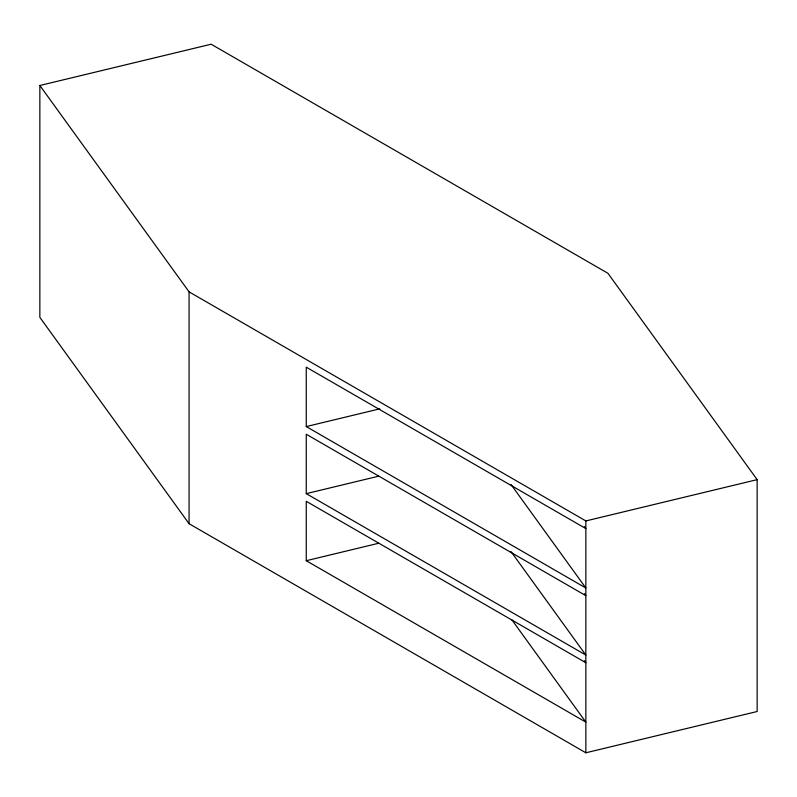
<?xml version="1.0" encoding="UTF-8"?>
<svg xmlns="http://www.w3.org/2000/svg" width="797" height="797" viewBox="0 0 797 797"><rect width="100%" height="100%" fill="white"/><g stroke="black" fill="none" stroke-linecap="round" stroke-linejoin="round"><path stroke-width="1.2" d="M39.85 85.498L211.145 44.214L607.932 273.291L757.15 479.645L757.15 711.502L585.855 752.786L189.068 523.709L39.85 317.355L39.85 85.498L189.068 291.851L585.855 520.939L757.15 479.645M584.4 526.588L585.855 528.6L306.257 367.178L306.257 426.574L379.82 408.841M584.4 593.655L585.855 595.668L306.257 434.245L306.257 493.642L378.615 476.198M584.4 660.723L585.855 662.735L306.257 501.303L306.257 560.709L378.615 543.265M306.257 426.574L585.855 588.007L511.046 484.546M306.257 493.642L585.855 655.064L511.046 551.614M306.257 560.709L585.855 722.132L511.774 619.677M585.855 520.939L585.855 752.786M189.068 291.851L189.068 523.709"/></g></svg>
